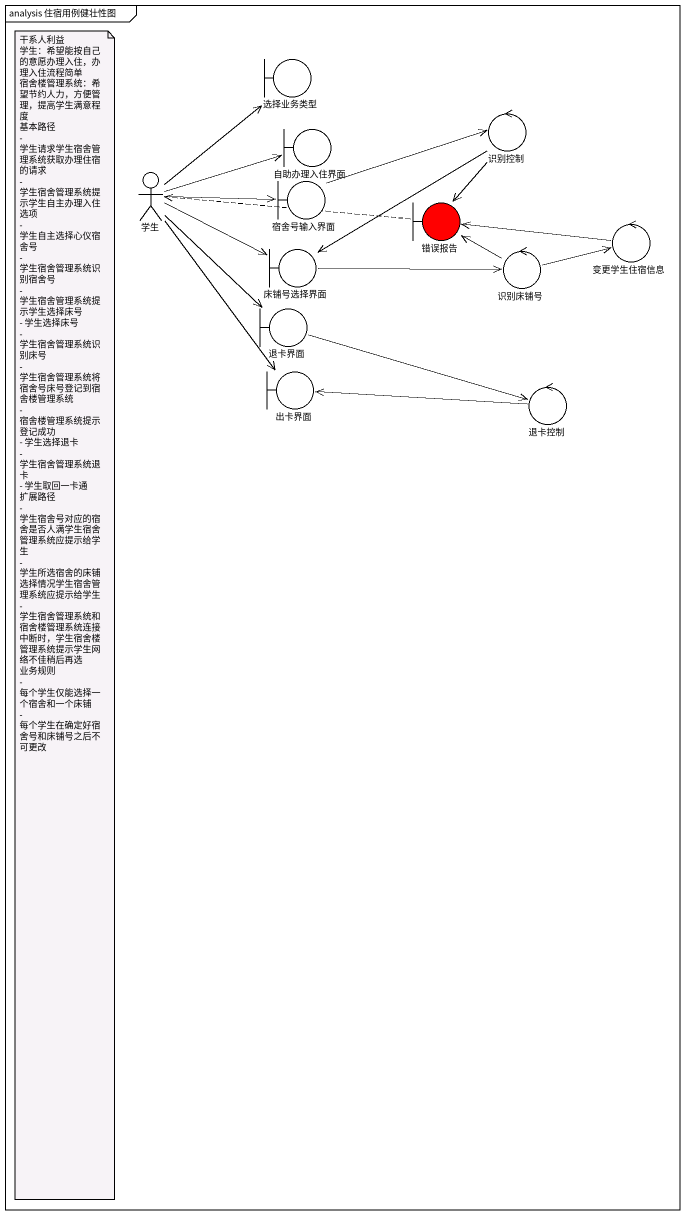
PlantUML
@startuml
mainframe analysis 住宿用例健壮性图
boundary 选择业务类型
control 识别控制
boundary 自助办理入住界面
actor 学生
boundary 宿舍号输入界面
boundary 错误报告 #FF0000
control 变更学生住宿信息
boundary 床铺号选择界面
control 识别床铺号
boundary 退卡界面
boundary 出卡界面
control 退卡控制
识别控制 --> 错误报告
识别控制 --> 床铺号选择界面
学生 -up-> 选择业务类型
学生 -right-> 自助办理入住界面
学生 -right-> 宿舍号输入界面
学生 -right-> 床铺号选择界面
学生 --> 退卡界面
学生 --> 出卡界面
宿舍号输入界面 -right-> 识别控制
错误报告 .left.> 学生
变更学生住宿信息 -left-> 错误报告
床铺号选择界面 -right-> 识别床铺号
识别床铺号 -left-> 错误报告
识别床铺号 -right-> 变更学生住宿信息
退卡界面 -right-> 退卡控制
退卡控制 -left-> 出卡界面
note as N1
  干系人利益
  学生：希望能按自己的意愿办理入住，办理入住流程简单
  宿舍楼管理系统：希望节约人力，方便管理，提高学生满意程度
  基本路径
  - 学生请求学生宿舍管理系统获取办理住宿的请求
  - 学生宿舍管理系统提示学生自主办理入住选项
  - 学生自主选择心仪宿舍号
  - 学生宿舍管理系统识别宿舍号
  - 学生宿舍管理系统提示学生选择床号
  - 学生选择床号
  - 学生宿舍管理系统识别床号
  - 学生宿舍管理系统将宿舍号床号登记到宿舍楼管理系统
  - 宿舍楼管理系统提示登记成功
  - 学生选择退卡
  - 学生宿舍管理系统退卡
  - 学生取回一卡通
  扩展路径
  - 学生宿舍号对应的宿舍是否人满学生宿舍管理系统应提示给学生
  - 学生所选宿舍的床铺选择情况学生宿舍管理系统应提示给学生
  - 学生宿舍管理系统和宿舍楼管理系统连接中断时，学生宿舍楼管理系统提示学生网络不佳稍后再选
  业务规则
  - 每个学生仅能选择一个宿舍和一个床铺
  - 每个学生在确定好宿舍号和床铺号之后不可更改
end note
@enduml
